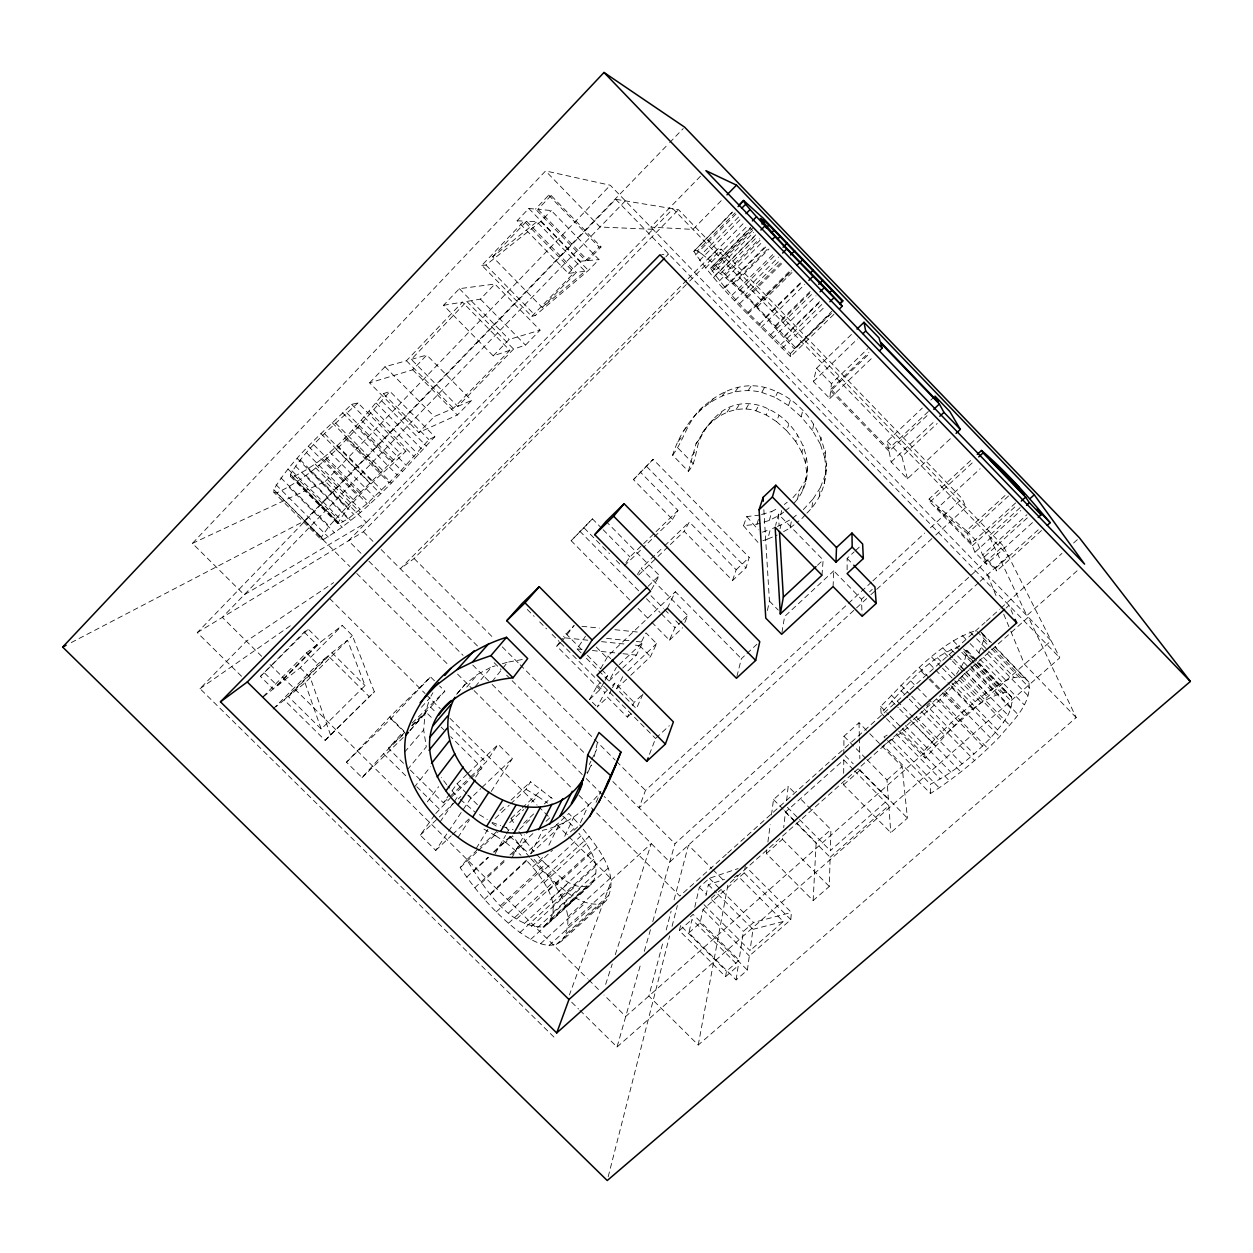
<?xml version="1.0" encoding="UTF-8"?>
<svg xmlns="http://www.w3.org/2000/svg" width="1253" height="1253" viewBox="0 0 1253 1253"><rect width="100%" height="100%" fill="white"/><g stroke="black" fill="none" stroke-linecap="round" stroke-linejoin="round"><path stroke-width="0.75" stroke-dasharray="5 3.75" d="M847.122 569.802L847.138 558.399L854.17 551.853M496.705 831.6L466.789 859.699C483.721 886.607 507.261 926.75 543.019 927.016C567.844 909.396 541.155 875.565 526.338 860.372M881.908 746.021L902.113 766.585L907.407 818.146L890.789 832.665L843.598 784.832L843.629 780.995M843.676 773.336L843.786 759.913L785.396 812.148L783.705 827.638M843.817 754.243L843.958 736.247L859.01 722.73L868.439 732.316M766.883 849.706L766.382 853.559L813.134 900.578L829.298 886.451L830.128 857.287L796.235 823.096M866.81 759.475L886.983 779.961L888.393 799.492L830.316 850.63L830.911 829.549L798.866 797.159M833.088 586.592L833.746 570.851L861.484 599.263L862.142 616.319M813.134 900.578L816.157 842.596L830.911 829.549M821.984 575.221L823.143 559.966L778.426 514.169L775.623 525.399M407.35 769.734L426.271 746.882L423.686 729.951L424.971 713.724L429.983 697.827L419.927 708.916M736.106 979.924L738.252 965.593L691.969 919.404L688.899 932.858L736.106 979.924L747.383 970.088L749.325 955.914L790.8 919.655L791.395 912.435L746.663 867.53M806.901 513.104C845.117 476.297 822.391 412.174 777.596 392.252C731.658 368.821 685.36 413.208 672.626 455.199L688.398 471.3C696.966 461.918 695.211 448.182 700.819 437.234C705.909 426.866 713.317 417.703 722.699 410.906C736.247 401.493 754.478 401.586 768.794 409.245C803.831 425.331 822.454 475.435 792.46 504.74M824.161 483.815L826.698 463.422M805.632 481.81L807.934 464.8M826.009 470.909L824.772 457.721L825.508 450.657M766.382 853.559L782.452 839.259L782.874 835.391M786.633 800.62L788.184 786.367L797.534 795.812M819.384 496.047L820.292 487.777L824.913 475.921M321.081 539.479L321.348 537.161L329.163 526.103L357.371 495.374L400.255 453.382L405.909 451.237L357.966 402.933L351.576 404.343C324.292 431.236 293.531 456.452 273.749 489.625L273.937 492.398L321.081 539.479L323.384 539.495C366.91 513.354 400.302 473.305 434.838 436.717L389.996 391.437L383.387 393.661C357.387 425.018 330.306 459.6 292.607 477.048L290.571 476.516L290.477 474.354C307.439 446.209 334.128 425.112 357.966 402.933M851.445 334.457L816.549 368.257L813.369 381.585L829.784 398.548L830.645 390.905L869.457 353.55M928.379 411.485L888.612 448.934L830.833 389.166L831.444 383.669L867.796 348.647M767.901 842L770.203 824.631M771.472 814.998L773.508 799.571L788.184 786.367M811.897 507.622L813.04 499.007L820.292 487.777M824.772 457.721L820.323 444.126L821.201 437.485M704.029 904.666L750.046 950.651L752.959 929.334L717.812 894.156M594.329 756.42L597.947 740.084M434.838 436.717L428.886 439.584L397.107 474.918L367.176 503.596L348.162 518.726L339.25 523.707L337.605 523.55C354.395 495.28 382.651 474.401 405.909 451.237M680.598 925.544L679.361 930.619L725.581 976.682L726.474 971.279L739.051 960.268L743.405 931.371L753.507 922.474L791.395 912.435M688.899 932.858L700.114 922.913L702.98 909.615L744.204 872.902L745.3 866.168M781.935 632.514L784.597 616.539L833.746 570.851M802.531 490.722L806.979 473.994M820.323 444.126L812.492 430.406L813.636 424.187M698.25 1045.002L727.93 884.696L1028.353 617.102L1076.202 717.562L698.25 1045.002L648.882 996.041L662.727 943.211M806.619 472.334L805.397 462.639L806.76 455.419M797.613 498.913L799.21 490.565L803.972 482.624M466.789 859.699L460.18 867.656C476.688 892.12 496.313 914.706 519.995 932.483C531.617 940.345 549.033 951.7 562.143 940.658L606.264 900.594C621.723 873.764 595.817 845.008 579.747 824.975M783.595 531.648L790.063 527.967L791.896 518.726L799.054 513.025M964.575 673.503C941.034 701.116 913.233 724.986 883.396 745.566L930.493 793.509C955.726 777.455 978.828 758.19 999.643 736.733C1012.283 721.211 1032.143 704.014 1028.823 682.008L995.133 646.532M805.397 462.639L801.92 452.302L803.392 445.395M705.987 895.582L708.337 884.681L724.532 879.355M767.4 610.54L769.436 601.08L763.797 508.89M688.398 471.3L695.979 443.813L706.817 426.772M930.493 793.509L930.415 784.19C953.188 772.819 972.908 756.123 990.575 737.986C1000.035 726.442 1013.865 713.396 1011.625 697.138L965.421 648.584M694.773 907.172L699.315 887.281L709.37 878.29L738.111 868.58M547.671 924.181L591.62 884.054C603.163 867.295 589.443 846.824 578.87 833.276M780.055 528.75L780.932 524.976L790.33 519.619M562.143 940.658C580.092 911.636 551.931 879.481 533.308 858.462M759.819 515.077L746.788 516.565L743.483 525.712L756.937 524.177L769.358 520.434L780.744 514.466L782.452 507.418M736.874 676.495L741.369 658.718L745.613 654.771M608.191 1176.739L669.619 935.866M672.047 926.374L677.372 905.512M801.92 452.302L795.796 441.573L797.472 435.01M812.492 430.406L801.153 416.81L802.656 411.047M666.189 930.008L671.122 911.15M674.098 899.842L688.43 845.133L711.579 868.329M762.873 540.701L767.791 538.994L770.329 529.424L775.638 527.2M769.358 520.434L771.848 511.443L778.144 508.138M978.844 652.954L983.511 640.581L983.041 634.879L980.488 631.465M579.951 1010.372L617.04 1046.991L641.113 962.508M644.293 951.34L650.652 929.021M652.782 921.581L674.975 843.708L1003.324 545.963L678.546 209.69L615.677 199.274L197.285 632.608L241.735 676.479M1011.625 697.138L965.938 650.182C967.206 659.156 961.082 666.909 956.525 674.02M732.535 580.546L736.169 569.739L689.322 522L684.154 531.288L732.535 580.546L746.005 567.828L749.216 557.397L653.126 459.334L633.454 479.633L672.438 519.353L643.541 547.279M795.796 441.573L786.712 430.719L788.67 424.516M756.937 524.177L759.255 516.894M605.638 984.357L612.247 963.98M615.254 954.723L651.278 843.567L611.809 879.512L569.41 994.913M801.153 416.81L788.466 405.549L790.377 400.146M871.461 582.159L645.467 790.408L639.093 807.793L869.488 595.989M649.477 754.306L655.554 738.471L669.274 725.722M786.712 430.719L776.515 421.572L778.802 415.651M672.626 455.199C684.122 440.007 687.662 419.771 703.058 406.818M833.903 314.346L790.518 356.651L790.283 353.628C762.607 326.453 732.457 300.501 710.608 268.283L750.657 227.31M684.811 622.522L687.756 615.552L641.207 568.345L663.213 547.154M651.701 622.208L669.447 640.173L675.007 627.628L682.086 620.924M596.115 802.296L600.892 791.567C586.153 810.096 566.231 825.226 542.753 830.269L530.802 853.497M642.946 694.084L636.414 708.618L616.601 688.664L623.728 674.74M788.466 405.549L775.262 397.42L777.596 392.252M580.468 822.657L588.268 805.601M611.668 689.354L607.548 697.216L627.346 717.123L629.617 712.205M632.624 705.643L634.128 702.353L641.677 695.274M776.515 421.572L766.163 414.947L768.794 409.245M630.713 675.32L650.479 656.65L656.603 643.635L646 632.906L639.531 645.593L633.83 644.997M564.727 836.237L573.764 817.128M711.077 267.108C743.483 288.284 767.572 320.94 794.308 348.773L831.851 311.261M667.332 608.253L675.367 591.745L741.369 658.718M587.281 773.524L591.416 765.003L586.905 772.725M589.317 764.502L590.946 761.182M591.761 759.522L596.647 749.545M548.877 845.195L558.603 825.429M622.694 668.068L636.367 655.1L642.93 642.147L635.271 641.348M612.482 687.772L614.957 683.057L634.128 702.353M702.166 433.021C713.709 415.839 735.198 404.312 755.888 410.796L758.848 405.22M607.392 690.199L604.886 692.58L597.164 707.037L607.548 697.216M586.42 658.295L609.021 681.037L616.398 667.332M511.788 858.023L524.38 834.796M595.911 705.768L589.599 699.44L599.983 689.604L604.228 681.867M605.074 680.316L607.611 675.665L602.223 670.23M698.266 412.425C714.649 396.073 738.737 386.472 761.761 392.408L764.534 387.412M589.599 699.44L597.556 685.219L600.062 682.838M651.45 589.677L659.36 575.503L606.045 521.405M430.954 696.135L432.88 692.752M600.61 668.789L607.956 655.961L675.367 591.745M495.17 853.653L505.57 835.5M506.51 833.856L509.344 828.891L513.088 829.47M510.613 803.909L526.072 789.343L530.489 781.762L554.014 799.9M790.518 356.651C757.313 322.694 720.365 290.947 693.849 251.352L732.739 211.506M745.895 409.042L749.169 403.529M476.203 848.5L488.106 828.922M672.438 519.353L677.983 510.441L640.236 471.974M637.401 574.454L641.207 568.345M491.207 791.426L512.399 758.535L498.224 744.392L467.995 773.273M458.018 837.443L469.468 819.807M736.106 409.527L739.693 403.999M748.198 390.529L751.408 385.595M581.094 652.938L577.116 648.929L585.48 636.195M434.666 815.014L420.272 835.125L435.731 850.395L447.525 832.853M448.59 831.256L471.112 797.769L480.745 788.623M625.905 562.816L629.93 556.912L654.646 533.011M475.686 777.064L482.045 767.838L450.688 736.623M470.83 776.625L485.929 762.216L498.224 744.392M727.038 412.08L730.906 406.473M440.022 821.937L453.1 803.189M454.197 801.622L457.47 796.939L447.932 786.054M561.72 641.442L574.156 625.498L563.537 636.712M599.983 689.604L556.786 646.188L562.409 638.294M435.762 813.479L450.172 798.255M410.389 770.125L443.39 802.828L457.016 783.783L466.633 774.589M691.781 456.092L696.746 449.138M718.564 416.654L722.699 410.906M735.119 391.703L738.753 386.738M695.979 443.813L700.819 437.234M710.545 423.248L714.946 417.296M427.32 801.873L438.644 786.68M414.163 787.417L430.437 766.789M722.261 395.807L726.301 390.717M492.131 681.554L501.67 669.619M502.876 668.131L507.653 662.179L524.036 659.203M475.357 686.519L491.583 666.956L495.154 665.891M677.936 441.667L683.355 435.167M709.887 402.746L714.32 397.452M273.937 492.398L276.725 492.899C323.023 471.034 356.181 428.589 389.996 391.437M886.451 718.596L925.215 758.112C948.239 733.209 971.122 700.333 1005.767 692.314L1009.37 693.739M683.84 430.499L689.072 424.344M466.758 687.114L477.565 674.349L491.583 666.956M457.533 693.207L464.988 684.514L477.565 674.349M456.578 694.303L464.988 684.514M404.625 752.082L423.686 729.951M885.119 717.233L881.11 713.145C904.556 688.367 927.142 656.744 960.847 646.156M633.454 479.633L653.126 459.334M792.961 497.629L799.21 490.565M410.185 730.154L426.13 712.205L432.958 718.987M411.548 725.753L430.609 707.146L444.831 691.155L439.631 685.986M409.731 730.891L424.971 713.724M434.446 680.802L430.546 676.918L389.73 716.967L346.486 762.216L362.07 777.596L383.496 753.773L404.124 733.647M403.513 763.312L388.399 748.323L403.92 731.063L389.73 716.967M629.867 600.109L571.164 540.732L592.434 518.867L601.8 528.374M571.164 540.732L592.434 518.867M803.345 509.611L813.04 499.007M801.889 518.57L805.648 514.466M925.215 758.112L924.119 750.751C943.102 729.575 963.698 709.731 986.55 692.768C998.108 685.877 1011.312 673.441 1025.753 678.061M881.11 713.145L880.64 706.394C909.239 678.249 936.837 643.447 976.024 630.494L988.241 643.071M192.414 543.379L325.341 481.371L366.393 522.485L244.225 594.768L192.414 543.379L545.572 170.941L610.274 185.256L1051.173 640.737L625.733 1016.465L603.993 994.976M346.486 762.216L390.826 718.736L430.546 676.918M517.113 220.779L524.005 221.123L574.203 272.653L568.408 273.389L517.113 220.779L528.813 208.484L535.47 209.094L585.746 260.749L599.091 247.013L601.064 246.935L551.101 195.515L548.72 195.17L535.47 209.094M369.619 382.87L385 366.737L406.442 360.754L462.467 302.13L509.799 350.339L453.414 408.306L434.29 416.576L418.815 432.52L369.619 382.87L412.691 369.792L426.787 355.069L471.551 400.459L457.361 415.009L418.815 432.52M509.799 350.339L493.228 355.868L443.531 305.293L459.35 288.691L494.888 284.039L540.059 330.166L525.493 345.108L513.573 349.086L457.768 406.411L411.329 359.392L466.774 301.409L480.416 299.138L494.888 284.039M551.101 195.515L537.929 209.314L551.257 210.535L598.965 259.59L588.424 270.413L535.297 315.474L531.758 316.367L481.841 265.354L524.005 221.123M492.633 256.834L526.558 221.248L536.848 221.781L585.026 271.259L542.22 307.533L492.633 256.834L536.848 221.781M481.841 265.354L485.945 265.056L540.795 221.483L551.257 210.535M325.341 481.371L610.274 185.256M71.28 642.57L304.307 521.06L668.303 144.017M669.666 142.607L683.245 128.542M625.325 200.872L222.345 617.384L261.689 656.321M568.408 273.389L580.186 261.25L585.746 260.749M493.228 355.868L509.157 339.453L540.059 330.166M531.758 316.367L574.203 272.653M542.22 307.533L576.349 272.371L585.026 271.259M537.929 209.314L587.814 260.577L601.064 246.935M553.92 1037.045L200.01 688.649L246.387 641.176L333.627 582.629M700.521 176.172L650.746 227.138L692.94 229.409L722.887 198.976M197.285 632.608L363.386 531.758L678.546 209.69M665.923 256.787L668.663 253.999L661.709 254.625M304.197 632.06L317.009 644.778L273.154 689.025L260.436 676.432L304.197 632.06L308.222 629.131L320.94 641.755L342.21 625.451L352.344 635.537L374.349 691.828L325.122 740.366L284.212 699.941L275.879 706.77M260.436 676.432L308.222 629.131M693.849 251.352L732.739 212.023M694.616 250.083L697.373 251.007L735.088 212.885M695.525 254.939L736.2 213.84M317.009 644.778L306.437 652.876L261.83 697.921L273.154 689.025M697.373 251.007L701.915 254.03L738.972 216.628M264.743 673.221L277.383 685.704L320.94 641.755M699.472 260.593L740.523 219.181M277.383 685.704L300.219 667.771L342.21 625.451M686.769 280.124L400.318 568.737L414.132 558.525L688.289 282.489M688.148 278.73L717.076 249.598L721.336 249.206L962.147 498.6L965.953 507.293L935.725 535.094M701.915 254.03L708.086 258.979L744.846 221.938M689.651 281.111L721.336 249.206M705.486 268.095L746.882 226.448M710.608 268.283L750.563 228.109M273.091 709.057L317.792 664.121L328.129 655.805L369.29 696.684L374.349 691.828M713.098 267.625L752.317 228.203M708.086 258.979L715.729 265.73L752.27 229.001M284.212 699.941L328.129 655.805M288.331 696.543L331.967 652.719L347.504 640.22L365.046 685.563L321.207 729.042L288.331 696.543L305.043 682.838L352.344 635.537M712.064 271.212L752.63 230.474M716.434 269.74L753.711 232.306M715.118 275.55L755.966 234.577M713.568 277.477L755.496 235.423M720.898 273.232L757.955 236.097M715.729 265.73L724.453 273.874L759.49 238.775M719.394 280.938L760.493 239.777M726.333 277.962L763.218 241.062M723.404 288.362L765.552 246.246M725.095 287.61L766.397 246.324M732.707 283.836L769.452 247.154M724.453 273.874L734.43 283.554L769.013 249.018M731.971 295.254L773.446 253.92M739.615 290.508L774.934 255.33M734.838 300.61L778.52 257.147M795.091 347.128L745.457 294.565L780.008 260.217M739.724 303.586L782.702 260.89M747.164 298.042L782.452 262.989M748.057 312.31L791.097 269.661M747.712 314.049L791.489 270.695M755.449 306.499L790.737 271.541M757.392 306.797L791.974 272.559M325.122 740.366L369.29 696.684M765.599 317.134L800.98 282.238M759.584 324.073L801.262 282.959M760.978 327.597L804.786 284.415M775.372 325.686L810.096 291.542M775.012 327.237L811.866 290.994M770.47 334.88L813.495 292.607M772.208 338.796L815.985 295.833M784.754 335.788L820.997 300.281M784.065 337.229L821.107 300.939M780.697 344.732L822.219 304.087M782.107 348.491L825.79 305.748M794.308 348.773L831.616 312.373M790.283 353.628L831.6 313.297M412.112 723.091L444.831 691.155M388.399 748.323L404.735 732.394M412.378 725.612L426.13 712.205M362.07 777.596L403.717 736.999M656.024 531.679L677.983 510.441M813.369 381.585L857.428 338.999M624.26 565.902L642.163 548.61M556.786 646.188L560.483 642.632M664.576 545.838L689.322 522M830.833 389.166L868.893 352.532M638.67 575.049L656.588 557.804M657.966 556.489L668.992 545.869M670.371 544.538L684.154 531.288M829.784 398.548L873.936 356.134M648.146 586.247L659.36 575.503M443.39 802.828L448.872 797.581M450.25 796.281L469.452 777.941M451.566 796.924L469.577 779.742M470.971 778.411L482.045 767.838M420.272 835.125L460.869 796.454M482.123 787.307L512.399 758.535M605.105 678.061L607.611 675.665M619.186 664.685L642.93 642.147M609.021 681.037L621.331 669.368M435.731 850.395L451.158 835.782M452.568 834.451L469.405 818.507M612.435 685.438L614.957 683.057M627.847 670.856L656.603 643.635M683.511 619.577L687.756 615.552M736.169 569.739L749.216 557.397M616.601 688.664L629.304 676.651M669.447 640.173L682.603 627.737M888.612 448.934L887.14 441.291L922.333 408.071M930.775 400.099L935.004 396.12M499.963 810.55L505.507 805.319M511.067 800.087L530.489 781.762M495.154 818.491L509.204 805.24M950.338 438.738L907.423 478.803L891.149 461.981L889.082 451.346L928.191 414.539M511.146 818.366L520.841 809.266M522.219 807.966L541.609 789.75M891.149 461.981L935.631 420.194M460.18 867.656L476.954 851.899M478.348 850.583L497.927 832.196M483.909 829.079L495.702 835.829L498.506 833.198M509.705 822.673L523.723 809.532M525.117 808.216L537.725 796.375L547.592 803.095M907.423 478.803L901.925 456.593L937.181 423.498M627.346 717.123L633.83 711.046M523.644 823.346L534.702 812.978M544.397 803.909L551.304 797.425M466.789 877.053L487.84 857.35M493.447 852.087L510.3 836.315M473.415 871.555L488.686 857.256M494.23 852.056L510.895 836.471M495.702 835.829L505.664 842.345L512.649 835.798M519.635 829.267L530.818 818.804M817.457 565.275L823.143 559.966M474.777 887.766L504.364 860.169M509.987 854.906L533.465 833.057M546.042 821.326L550.224 817.426M481.262 883.146L506.369 859.73M511.96 854.53L525.9 841.53L518.836 831.412M855.58 550.553L859.809 546.621M530.677 853.857L567.014 820.073L574.563 828.061L567.562 834.545M747.039 653.455L756.937 644.246M484.3 899.262L526.714 859.871M490.377 894.47L528.171 859.354M929.616 702.996L926.766 705.658L974.004 753.946M1032.456 522.611L986.55 564.226L974.944 552.244L972.312 545.744L930.008 502.014L929.084 499.039L973.001 458.347M532.572 866.966L545.165 855.298M538.117 863.536L552.479 850.239M574.015 830.3L578.306 826.307M930.008 502.014L974.442 460.869M500.746 905.48L545.635 863.959C557.679 874.077 574.485 893.608 591.62 884.054M496.219 911.918L541.562 869.989C558.384 884.383 576.49 906.405 600.845 904.039L606.264 900.594M538.931 874.782L581.016 835.892M1015.635 502.939L971.341 543.332L937.385 508.232L980.081 468.794M547.467 874.876L589.239 836.346M508.702 912.795L553.622 871.383M544.225 882.582L586.451 843.661M872.902 580.828L924.714 533.073M930.478 527.779L962.147 498.6M508.467 923.273L553.842 881.501M861.484 599.263L864.178 596.788M869.551 591.855L872.229 589.38M516.628 918.95L561.501 877.68M548.485 890.507L590.899 851.507M870.929 594.658L875.252 590.696M876.693 589.364L934.284 536.409M555.22 885.949L597.18 847.373M551.414 898.15L594.063 859.025M524.224 923.649L569.034 882.551M519.995 932.483L565.354 890.914M561.234 896.568L603.445 857.898M552.933 905.543L595.848 866.246M531.272 926.625L575.941 885.714M929.084 499.039L966.517 530.771L1005.517 495.092M552.871 912.544L596.099 872.996M971.341 543.332L967.41 533.606L1008.587 495.937M537.443 927.721L581.925 887.03M551.085 918.95L594.674 879.136M543.019 927.016L587.265 886.591M565.573 906.984L608.081 868.172M530.708 939.358L575.973 898.009M972.312 545.744L1016.966 505.037M567.938 916.789L610.775 877.758M540.513 943.744L585.605 902.677M1020.13 507.637L989.056 535.939L1026.833 615.599L1078.802 569.269M974.944 552.244L1020.803 510.504M568.204 925.842L611.448 886.513M549.049 945.451L593.875 904.682M1041.509 530.52L996.73 570.976L995.571 568.376L982.618 554.985L1026.959 514.701M566.246 933.971L609.913 894.297M556.332 944.464L600.845 904.039M986.55 564.226L983.683 557.491L1028.384 516.894M978.687 582.661L669.744 862.033L604.228 796.516M980.128 581.345L1008.32 555.862L673.018 208.781L348.491 540.795L362.117 554.421M995.571 568.376L1039.99 528.218M726.286 854.342L679.784 896.036L595.582 811.944M727.742 853.042L984.952 622.475M986.393 621.159L999.487 609.444M1000.928 608.144L1061.964 553.419M1073.586 543.003L1077.956 539.088M1006.096 607.987L1009.01 605.371L1012.847 614.142M690.34 916.883L693.113 914.392L739.051 960.268M711.234 898.26L716.982 893.138M718.423 891.854L721.289 889.285M734.242 877.758L737.124 875.205L783.313 921.519L750.046 950.651M679.361 930.619L691.969 919.404M843.598 784.832L860.122 770.125L860.028 766.335M886.983 779.961L902.113 766.585M830.128 857.287L888.831 805.648L854.703 771.002M617.04 1046.991L1059.803 657.825L1003.324 545.963M725.581 976.682L738.252 965.593M784.315 504.505L787.197 502.218M790.063 527.967L798.928 520.919M780.744 514.466L783.72 512.101M785.208 510.926L791.16 506.196M200.01 688.649L292.795 624.057M887.202 735.072L884.007 736.936L930.415 784.19M457.768 406.411L471.551 400.459M777.393 526.464L780.932 524.976M767.791 538.994L777.173 535.062M762.404 532.18L770.329 529.424M761.542 514.544L771.848 511.443M502.296 663.761L507.653 662.179M411.329 359.392L426.787 355.069M752.959 929.334L783.313 921.519M443.531 305.293L462.467 302.13M587.814 260.577L598.965 259.59M652.938 229.315L600.015 227.028L545.572 170.941M581.909 626.296L599.388 628.098M614.925 629.711L638.231 632.107M606.546 638.372L633.36 641.16M565.401 637.887L588.205 640.252M601.518 641.646L624.323 644.011M577.116 648.929L582.849 649.524M592.403 650.526L621.081 653.518M622.992 653.706L636.367 655.1M761.761 392.408L775.262 397.42M492.084 822.391L500.714 825.649M502.437 826.291L509.344 828.891M755.888 410.796L766.163 414.947M526.072 789.343L537.725 796.375M479.429 814.685L487.339 819.493M492.069 823.237L496.861 826.557M505.664 842.345L520.903 855.172M937.385 508.232L967.41 533.606M460.337 799.414L474.683 811.803M509.799 836.299L527.294 852.103L568.831 813.463L578.541 823.707M562.816 816.142L567.014 820.073M270.037 664.576L587.328 978.483M588.722 979.862L599.858 990.872M571.697 1002.228L578.573 1009.01M331.967 652.719L365.046 685.563M457.016 783.783L467.275 793.948M468.544 795.232L471.112 797.769M390.826 718.736L406.505 734.305M467.667 795.029L478.035 805.319M306.437 652.876L317.792 664.121M300.219 667.771L310.29 677.748L330.588 735.088M383.496 753.773L407.131 777.173M416.857 786.806L439.083 808.827M329.586 598.448L425.049 693.504M426.427 694.882L440.257 708.665M449.952 718.314L537.098 805.115M538.492 806.493L549.55 817.52M556.473 824.411L567.546 835.422M568.925 836.8L611.809 879.512M430.609 707.146L436.154 712.659M449.968 726.427L485.929 762.216M441.134 727.132L443.86 729.841M734.43 283.554L745.457 294.565M290.477 474.354L337.856 521.734M292.607 477.048L339.25 523.707M297.165 482.17L342.335 527.356M290.571 476.516L337.605 523.55M699.315 887.281L706.206 894.172M711.704 899.685L743.405 931.371M368.946 561.25L463.062 655.35M472.741 665.045L490.737 683.042M492.116 684.42L584.853 777.142M586.232 778.52L602.85 795.138M280.86 477.816L329.163 526.103M289.177 487.354L334.786 532.948M702.98 909.615L749.325 955.914M276.052 484.77L328.333 537.083M273.749 489.625L321.348 537.161M276.725 492.899L323.384 539.495M304.307 521.06L349.869 566.56M356.76 573.451L449.247 665.813M457.533 674.083L472.726 689.244M474.104 690.622L572.104 788.497M579.011 795.389L594.204 810.566M700.114 922.913L747.383 970.088M681.945 926.891L726.474 971.279M329.633 452.082L374.443 497.049M744.204 872.902L790.8 919.655M313.751 444.831L362.054 493.29M325.561 459.037L369.933 503.549M322.209 458.488L367.176 503.596M308.504 446.381L357.371 495.374M414.132 558.525L493.995 638.576M502.265 646.861L518.789 663.417M520.152 664.795L593.139 737.954M594.517 739.333L615.16 760.038M616.539 761.432L645.467 790.408M306.484 452.678L354.693 501.012M315.192 464.143L360.363 509.407M315.599 467.761L360.175 512.414M712.941 869.692L723.842 880.608M300.25 459.82L348.334 507.982M308.52 468.982L353.972 514.513M297.227 458.473L345.969 507.293M363.386 531.758L372.955 541.343M381.178 549.566L477.612 646.125M494.183 662.712L501.075 669.619M506.604 675.148L510.738 679.283M512.117 680.661L585.276 753.914M612.874 781.543L674.975 843.708M709.37 878.29L753.507 922.474M306.014 475.592L350.84 520.481M295.348 465.975L348.162 518.726M708.337 884.681L716.45 892.809M292.043 470.893L343.087 521.906M287.955 468.998L336.524 517.583M361.444 420.272L406.238 465.38M346.705 412.801L394.852 461.261M565.792 633.564L581.972 649.853M587.375 655.288L600.876 668.883M358.295 427.054L402.558 471.598M342.508 412.801L391.281 461.903M352.391 429.936L397.107 474.918M527.247 609.428L534.154 616.366M539.667 621.911L546.559 628.849M552.087 634.394L558.979 641.332M560.357 642.726L571.399 653.831M572.778 655.209L655.554 738.471M597.556 685.219L604.886 692.58M335.569 423.075L383.857 471.629M332.139 422.653L381.006 471.77M347.065 438.534L391.281 482.985M344.606 437.892L389.291 482.812M337.057 445.238L381.773 490.158M324.574 433.773L372.908 482.311M320.94 433.648L369.839 482.75M336.102 449.247L380.364 493.682M639.531 645.593L650.479 656.65M383.387 393.661L428.886 439.584M787.401 807.324L798.13 818.146M799.461 819.493L830.316 850.63M381.883 401.117L426.49 446.115M773.508 799.571L783.141 809.281M784.519 810.66L816.157 842.596M785.396 812.148L794.872 821.717M376.104 403.059L421.29 448.621M374.161 409.95L418.596 454.745M369.243 411.423L414.195 456.734M607.956 655.961L610.681 658.718M596.24 647.034L608.331 659.219M351.576 404.343L400.255 453.382M782.452 839.259L829.298 886.451M584.149 527.983L609.538 553.701M616.21 560.467L620.219 564.523M651.012 595.739L663.37 608.253M664.748 609.647L670.245 615.207M675.743 620.783L681.225 626.343M579.826 531.225L639.656 591.823M646.454 598.699L660.049 612.482M661.412 613.86L675.007 627.628M406.442 360.754L453.414 408.306M412.691 369.792L457.361 415.009M638.059 608.41L650.338 620.83M385 366.737L434.29 416.576M843.958 736.247L865.463 758.112M860.122 770.125L907.407 818.146M845.18 755.606L853.277 763.844M858.681 769.326L888.393 799.492M843.786 759.913L853.34 769.624M603.147 529.737L629.93 556.912M905.277 725.644L950.886 772.177M646.736 466.602L746.005 567.828M880.64 706.394L888.784 714.711M890.147 716.105L924.119 750.751M480.416 299.138L525.493 345.108M901.862 732.285L949.335 780.697M769.436 601.08L778.285 610.101M459.35 288.691L509.157 339.453M896.271 734.054L940.33 778.943M466.774 301.409L513.573 349.086M891.87 739.615L939.155 787.777M869.786 733.694L880.561 744.658M921.127 671.185L927.753 677.983M929.084 679.345L941.034 691.578M942.35 692.94L964.92 716.043M940.032 699.55L987.834 748.48M936.68 699.08L982.587 746.068M910.68 680.927L931.198 701.915M932.561 703.309L954.441 725.706M678.202 448.276L693.473 463.876M900.891 685.14L910.383 694.82M911.73 696.214L922.553 707.272M923.915 708.665L974.568 760.555M485.945 265.056L535.297 315.474M901.001 690.685L907.845 697.686M909.208 699.08L920.156 710.279M921.535 711.673L944.809 735.464M916.319 717.092L962.116 763.844M891.259 694.992L912.951 717.139M914.314 718.517L934.644 739.286M891.666 700.928L898.323 707.726M899.654 709.088L908.973 718.596M910.305 719.958L935.599 745.77M913.265 723.31L960.91 771.942M953.173 640.722L958.482 646.188M963.792 651.638L974.411 662.555M975.742 663.918L996.981 685.736M966.157 654.849L974.301 663.213M975.648 664.607L1012.267 702.228M956.384 646.83L960.44 650.996M961.787 652.39L972.61 663.495M973.957 664.873L1000.99 692.658M528.813 208.484L580.186 261.25M540.795 221.483L588.424 270.413M970.668 665.923L1018.094 714.633M971.059 667.426L1010.889 708.321M950.886 649.101L956.258 654.614M957.605 655.992L968.365 667.035M969.712 668.413L995.242 694.632M942.945 648.005L952.484 657.794M953.846 659.203L986.55 692.768M526.558 221.248L576.349 272.371M961.098 667.113L965.092 671.216M966.439 672.595L1007.835 715.087M944.417 652.829L951.105 659.689M952.437 661.067L963.15 672.047M964.481 673.409L988.554 698.125M847.138 558.399L852.432 563.834M962.147 676.526L1009.777 725.409M960.55 678.155L1003.481 722.198M937.354 657.731L944.01 664.56M945.342 665.938L957.339 678.233M958.67 679.596L981.334 702.839M931.621 657.042L941.128 666.784M942.491 668.178L953.345 679.314M954.708 680.708L975.069 701.586M951.857 683.01L997.639 729.935M929.616 663.839L949.555 684.279M950.886 685.642L973.471 708.791M951.873 687.772L999.643 736.733M944.699 690.998L990.575 737.986M919.357 667.677L928.849 677.387M930.196 678.781L942.381 691.264M943.744 692.643L962.711 712.064M1076.202 717.562L1024.5 664.294L1009.652 628.489M981.819 632.828L993.801 645.17M983.041 634.879L989.776 641.802M995.164 647.347L1028.823 682.008M993.676 648.662L1020.835 676.62M983.511 640.581L990.309 647.582M991.671 648.991L1029.809 688.226M548.72 195.17L599.091 247.013M969.838 631.825L975.21 637.37M976.557 638.748L987.333 649.837M988.68 651.215L1014.257 677.528M981.459 647.817L1028.227 695.916M962.085 635.334L968.757 642.209M970.104 643.572L982.117 655.946M983.464 657.308L1006.175 680.661M979.799 659.141L1024.249 704.812M963.573 648.944L975.821 661.537M977.183 662.931L1005.767 692.314M966.517 530.771L976.87 541.468L982.618 554.985M830.645 390.905L889.082 451.346M983.683 557.491L996.73 570.976M615.677 199.274L1059.803 657.825M816.549 368.257L831.444 383.669M887.14 441.291L901.925 456.593M536.472 854.248L545.635 863.959M530.865 858.665L541.562 869.989M446.741 784.691L441.275 777.565M746.788 516.565L758.269 529.8M743.483 525.712L757.971 542.408M529.533 857.24L512.869 836.534M525.9 841.53L534.013 851.445M506.055 827.199L508.311 830.316M510.942 818.209L514.873 824.928M987.395 574.782L997.043 598.057M1003.716 614.174L1008.916 626.704M305.043 682.838L321.207 729.042M888.831 805.648L890.789 832.665M778.426 514.169L779.115 525.743M859.01 722.73L859.323 735.997M859.354 737.892L859.856 758.754"/><path stroke-width="1.5" d="M775.811 485.224L772.396 497.002L835.97 562.19L836.503 547.498L851.977 533.058L862.628 544.006L863.333 558.556L847.106 573.592L876.207 603.429L862.142 616.319L833.088 586.592L781.637 634.284L765.771 618.121L759.083 509.689L763.093 497.363L775.811 485.224L836.503 547.498M582.3 783.767C566.544 829.235 510.801 849.8 472.71 817.081C434.885 791.99 409.042 734.509 451.331 700.443M571.352 803.377L583.303 778.896C536.817 853.309 417.703 765.301 454.917 697.294M438.863 714.993C455.841 691.061 484.927 680.833 513.041 677.795L527.685 658.545L506.525 637.323C460.681 651.294 420.115 689.244 405.909 735.182C398.595 776.531 426.787 813.792 458.018 837.443C487.292 860.341 530.364 865.619 561.454 843.191C593.703 822.751 607.58 785.944 620.924 752.082L598.997 732.504L587.673 755.042L585.245 772.803L579.81 788.889M839.902 304.275L842.736 300.626L763.093 218.116L743.64 200.48L739.552 204.615M780.321 613.986L775.153 527.278L821.984 575.221L780.321 613.986L783.344 597.117L779.46 531.523M539.26 586.733L521.734 603.868L506.729 620.721L646.767 761.354L665.39 744.094L596.929 675.21L667.332 608.253L736.435 678.28L755.669 660.441L759.772 641.614L624.135 503.722L606.045 521.405L594.736 534.686L650.573 591.259L580.327 658.498L525.007 602.85L539.26 586.733L592.089 639.97L580.327 658.498M738.095 206.604L743.64 200.48M665.39 744.094L673.394 721.9L612.044 660.08M556.724 1032.958L1016.684 622.898L659.971 254.782L220.481 701.821L556.724 1032.958L568.956 999.518L1004.624 609.287M646.767 761.354L648.13 757.83M605.575 788.247L620.924 752.082M598.918 802.312L608.927 779.585M589.74 816.611L592.935 809.454M609.694 777.831L616.1 764.33M559.84 816.283L572.261 791.301M549.816 824.035L562.644 798.772M538.649 829.705L551.946 804.238M526.558 832.947L540.372 807.371M513.793 833.417L528.139 807.84M500.808 831.068L515.703 805.601M487.01 825.758L502.484 800.542M472.71 817.081L488.795 792.225M458.253 804.583L474.965 780.259M446.037 790.8L463.297 767.04M437.156 777.001L454.808 753.805M431.518 763.422L449.435 740.774M429.059 750.312L447.117 728.212M429.575 737.594L447.634 716.011M594.736 534.686L613.641 516.22L624.135 503.722M432.833 725.879L450.782 704.75M432.927 687.866L457.188 669.525L472.381 662.132L490.91 655.617L506.525 637.323M444.815 675.445L450.955 668.303M472.381 662.132L488.78 643.588M405.909 735.182L408.462 732.316M457.188 669.525L474.229 650.683M420.147 702.729L438.675 682.587M62.65 647.081L604.009 72.47L684.608 127.133L1079.397 537.788L1190.35 681.46L607.235 1180.53L62.65 647.081L66.096 645.279M220.481 701.821L247.295 681.977L664.544 258.181M726.975 194.826L736.513 185.146L1034.242 494.778L1084.581 564.132L705.893 170.659L736.513 185.146M741.619 208.358L745.676 204.255L743.468 201.169M746.005 213.652L750.108 209.517L745.676 204.255M752.395 220.904L756.53 216.738L750.108 209.517M761.981 223.989L764.753 221.217L768.919 225.086L842.658 301.581M760.9 230.004L764.956 225.932L756.53 216.738M766.178 227.842L768.919 225.086M771.409 232.87L774.135 230.129M772.349 239.448L775.074 236.739L764.956 225.932M777.612 238.994L780.337 236.284M783.078 247.217L787.15 243.16M782.608 253.075L786.712 249.002L775.074 236.739M790.596 254.907L794.668 250.851M796.971 265.276L799.696 262.566L786.712 249.002M800.244 262.128L802.954 259.434M810.503 272.841L813.213 270.162M808.89 280.374L812.993 276.318L799.696 262.566M818.695 284.29L822.798 280.265M820.088 291.808L824.192 287.783L812.993 276.318M829.329 292.873L832.086 290.179M829.893 301.738L833.981 297.744L842.298 306.155L839.51 308.88M506.729 620.721L525.007 602.85M840.011 303.289L842.736 300.626M857.021 329.053L864.006 322.303L878.995 337.871L880.186 341.677L938.309 402.119L935.004 396.12L949.868 411.579L960.346 429.387L956.055 433.397M862.925 333.674L865.682 331.011L864.006 322.303M879.449 350.84L882.206 348.177L880.561 342.883L939.358 404.014L943.963 412.362L960.346 429.387M592.089 639.97L646.752 587.594M759.083 509.689L772.396 497.002M933.767 409.277L939.358 404.014M939.797 416.278L943.963 412.362M783.344 597.117L816.032 566.607M835.97 562.19L852.181 547.107L851.977 533.058M977.246 454.416L981.506 450.469C1007.083 472.162 1028.697 497.347 1050.171 522.705L1047.289 525.305M978.734 456.891L983.041 452.913L981.506 450.469M1021.289 501.106L1025.612 497.159L983.041 452.913M1030.013 498.631L1034.242 494.778M1026.536 505.288L1029.402 502.688L1025.612 497.159M1038.204 517.411L1041.071 514.811L1037.045 509.047L1050.171 522.705M764.753 221.217L760.211 218.414C785.474 249.504 815.86 276.427 842.298 306.155M587.673 755.042L610.603 775.482M247.295 681.977L568.956 999.518M490.91 655.617L513.041 677.795M824.192 287.783L833.981 297.744M613.641 516.22L755.669 660.441M852.181 547.107L863.333 558.556M853.747 565.197L874.923 586.905L876.207 603.429M865.682 331.011L882.206 348.177M1029.402 502.688L1041.071 514.811M604.009 72.47L1190.35 681.46M1015.149 619.389L1016.684 622.898M763.093 497.363L763.328 501.2M1018.532 486.853L990.042 459.6L1024.202 495.107L1018.532 486.853"/></g></svg>
